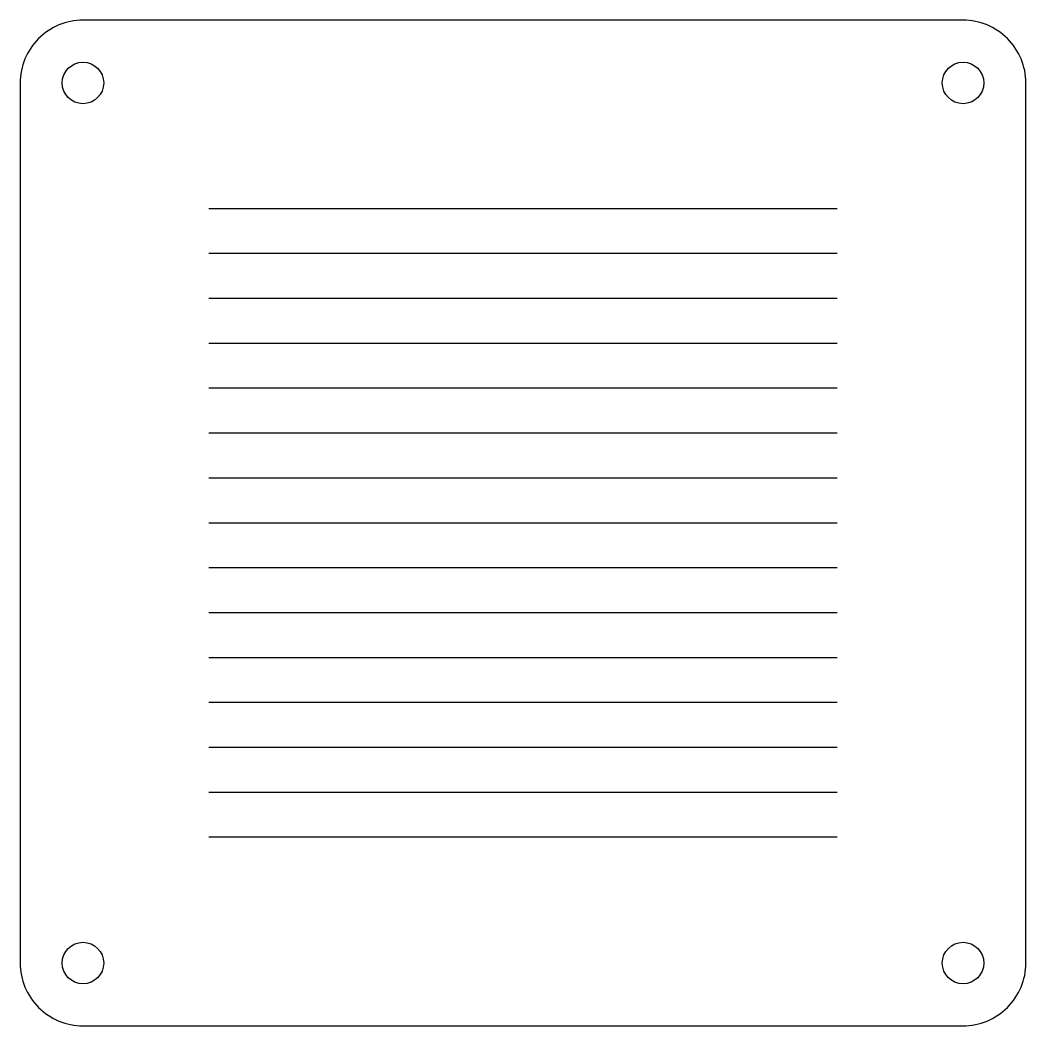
# Model space of a CAD drawing. Header units: millimetres. Extents: x -105.4 to -25.4, y -187.5 to -107.5.
import ezdxf

# ---------------------------------------------------------------- set-up
doc = ezdxf.new("R2010")
doc.units = ezdxf.units.MM
doc.layers.get('0').update_dxf_attribs({"linetype": 'CONTINUOUS'})

msp = doc.modelspace()

# ---------------------------------------------------------------- linework, layer by layer
for p, q in [((-40.388, -122.5), (-90.388, -122.5)), ((-40.388, -126.071), (-90.388, -126.071)), ((-40.388, -129.643), (-90.388, -129.643)), ((-40.388, -133.214), (-90.388, -133.214)), ((-40.388, -136.786), (-90.388, -136.786)), ((-40.388, -140.357), (-90.388, -140.357)), ((-40.388, -143.929), (-90.388, -143.929)), ((-40.388, -147.5), (-90.388, -147.5)), ((-40.388, -151.071), (-90.388, -151.071)), ((-40.388, -154.643), (-90.388, -154.643)), ((-40.388, -158.214), (-90.388, -158.214)), ((-40.388, -161.786), (-90.388, -161.786)), ((-40.388, -165.357), (-90.388, -165.357)), ((-40.388, -168.929), (-90.388, -168.929)), ((-40.388, -172.5), (-90.388, -172.5))]:
    msp.add_line(p, q)
msp.add_lwpolyline([(-30.388, -187.5, 0.414214), (-25.388, -182.5), (-25.388, -112.5, 0.414214), (-30.388, -107.5), (-100.388, -107.5, 0.414214), (-105.388, -112.5), (-105.388, -182.5, 0.414214), (-100.388, -187.5)], format="xyb", close=True)
for centre in [(-100.388, -112.5), (-30.388, -112.5), (-100.388, -182.5), (-30.388, -182.5)]:
    msp.add_circle(centre, 1.65)

doc.saveas('drawing.dxf')
